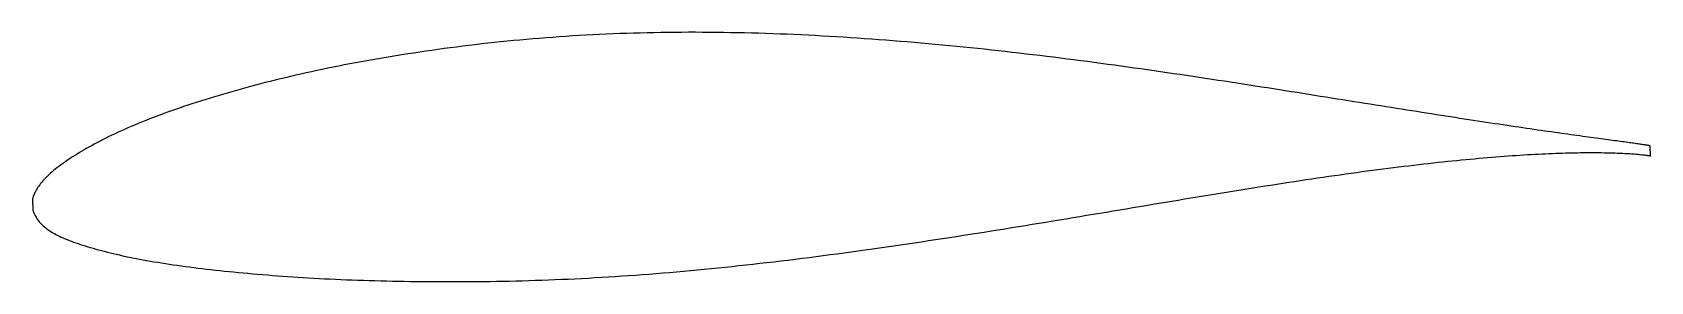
# Model space of a CAD drawing. Header units: metres. Extents: x -18.8 to 38.2, y -3.3 to 5.5.
import ezdxf

# ---------------------------------------------------------------- set-up
doc = ezdxf.new("R2010")
doc.units = ezdxf.units.M

msp = doc.modelspace()

# ---------------------------------------------------------------- linework, layer by layer
msp.add_lwpolyline([(38.157, 1.513), (38.155, 1.514), (38.152, 1.515), (38.147, 1.516), (38.139, 1.518), (38.129, 1.52), (38.117, 1.522), (38.103, 1.525), (38.087, 1.528), (38.068, 1.531), (38.047, 1.535), (38.024, 1.538), (37.999, 1.543), (37.972, 1.547), (37.943, 1.552), (37.911, 1.556), (37.877, 1.562), (37.841, 1.567), (37.803, 1.573), (37.763, 1.578), (37.721, 1.585), (37.676, 1.591), (37.63, 1.598), (37.581, 1.604), (37.53, 1.612), (37.477, 1.619), (37.422, 1.627), (37.364, 1.634), (37.305, 1.643), (37.243, 1.651), (37.18, 1.66), (37.114, 1.669), (37.046, 1.678), (36.976, 1.687), (36.904, 1.697), (36.83, 1.707), (36.753, 1.717), (36.675, 1.728), (36.595, 1.739), (36.512, 1.75), (36.428, 1.761), (36.341, 1.773), (36.253, 1.785), (36.162, 1.798), (36.069, 1.81), (35.975, 1.823), (35.878, 1.836), (35.779, 1.85), (35.678, 1.864), (35.576, 1.878), (35.471, 1.892), (35.364, 1.907), (35.256, 1.922), (35.145, 1.938), (35.032, 1.954), (34.918, 1.97), (34.801, 1.986), (34.683, 2.003), (34.563, 2.02), (34.44, 2.037), (34.316, 2.055), (34.19, 2.073), (34.062, 2.092), (33.933, 2.111), (33.801, 2.13), (33.667, 2.149), (33.532, 2.169), (33.395, 2.19), (33.256, 2.21), (33.115, 2.231), (32.972, 2.252), (32.828, 2.274), (32.682, 2.296), (32.534, 2.318), (32.384, 2.341), (32.233, 2.364), (32.079, 2.387), (31.925, 2.411), (31.768, 2.435), (31.61, 2.459), (31.45, 2.484), (31.288, 2.509), (31.124, 2.534), (30.959, 2.56), (30.793, 2.586), (30.625, 2.612), (30.455, 2.639), (30.283, 2.666), (30.11, 2.693), (29.935, 2.72), (29.759, 2.748), (29.581, 2.776), (29.402, 2.804), (29.221, 2.833), (29.039, 2.862), (28.855, 2.891), (28.67, 2.92), (28.483, 2.95), (28.295, 2.98), (28.105, 3.01), (27.914, 3.041), (27.722, 3.071), (27.528, 3.102), (27.333, 3.133), (27.136, 3.165), (26.938, 3.196), (26.739, 3.228), (26.539, 3.26), (26.337, 3.293), (26.134, 3.325), (25.929, 3.357), (25.723, 3.39), (25.517, 3.423), (25.308, 3.456), (25.099, 3.489), (24.889, 3.522), (24.677, 3.555), (24.464, 3.589), (24.25, 3.622), (24.035, 3.656), (23.819, 3.689), (23.602, 3.723), (23.383, 3.756), (23.164, 3.79), (22.943, 3.824), (22.722, 3.857), (22.499, 3.891), (22.276, 3.925), (22.052, 3.958), (21.826, 3.992), (21.6, 4.025), (21.373, 4.059), (21.145, 4.092), (20.916, 4.125), (20.686, 4.159), (20.455, 4.192), (20.224, 4.225), (19.991, 4.257), (19.758, 4.29), (19.524, 4.322), (19.29, 4.355), (19.054, 4.387), (18.818, 4.419), (18.581, 4.45), (18.344, 4.482), (18.106, 4.513), (17.867, 4.544), (17.627, 4.575), (17.387, 4.605), (17.147, 4.635), (16.906, 4.665), (16.664, 4.694), (16.422, 4.723), (16.179, 4.752), (15.936, 4.78), (15.692, 4.808), (15.448, 4.836), (15.203, 4.863), (14.958, 4.89), (14.713, 4.917), (14.467, 4.942), (14.221, 4.968), (13.974, 4.993), (13.727, 5.018), (13.48, 5.042), (13.233, 5.065), (12.985, 5.089), (12.737, 5.111), (12.489, 5.133), (12.24, 5.155), (11.992, 5.176), (11.743, 5.197), (11.494, 5.217), (11.245, 5.237), (10.996, 5.256), (10.747, 5.274), (10.497, 5.292), (10.248, 5.309), (9.999, 5.325), (9.749, 5.342), (9.5, 5.357), (9.25, 5.371), (9.001, 5.385), (8.752, 5.399), (8.503, 5.412), (8.254, 5.424), (8.005, 5.435), (7.756, 5.446), (7.507, 5.456), (7.259, 5.465), (7.01, 5.473), (6.762, 5.481), (6.514, 5.488), (6.267, 5.494), (6.019, 5.499), (5.772, 5.504), (5.526, 5.508), (5.279, 5.511), (5.033, 5.514), (4.788, 5.515), (4.542, 5.516), (4.297, 5.516), (4.053, 5.515), (3.809, 5.513), (3.565, 5.511), (3.322, 5.507), (3.08, 5.503), (2.838, 5.498), (2.596, 5.492), (2.355, 5.485), (2.115, 5.478), (1.875, 5.469), (1.636, 5.46), (1.397, 5.45), (1.159, 5.439), (0.922, 5.427), (0.686, 5.415), (0.45, 5.401), (0.215, 5.387), (-0.02, 5.372), (-0.253, 5.356), (-0.486, 5.339), (-0.718, 5.322), (-0.949, 5.304), (-1.18, 5.285), (-1.41, 5.265), (-1.638, 5.244), (-1.866, 5.223), (-2.093, 5.2), (-2.319, 5.177), (-2.544, 5.154), (-2.768, 5.13), (-2.992, 5.105), (-3.214, 5.079), (-3.435, 5.053), (-3.655, 5.026), (-3.875, 4.998), (-4.093, 4.97), (-4.31, 4.941), (-4.526, 4.911), (-4.741, 4.881), (-4.955, 4.85), (-5.167, 4.819), (-5.379, 4.787), (-5.59, 4.755), (-5.799, 4.722), (-6.007, 4.689), (-6.214, 4.655), (-6.419, 4.62), (-6.624, 4.585), (-6.827, 4.55), (-7.029, 4.514), (-7.229, 4.478), (-7.429, 4.44), (-7.627, 4.403), (-7.824, 4.365), (-8.019, 4.326), (-8.213, 4.287), (-8.405, 4.248), (-8.597, 4.208), (-8.787, 4.168), (-8.975, 4.127), (-9.162, 4.086), (-9.348, 4.044), (-9.532, 4.002), (-9.714, 3.96), (-9.896, 3.917), (-10.075, 3.874), (-10.253, 3.83), (-10.43, 3.786), (-10.605, 3.742), (-10.779, 3.697), (-10.951, 3.652), (-11.121, 3.607), (-11.29, 3.562), (-11.457, 3.516), (-11.623, 3.47), (-11.787, 3.423), (-11.949, 3.377), (-12.11, 3.33), (-12.269, 3.282), (-12.426, 3.235), (-12.582, 3.187), (-12.736, 3.14), (-12.889, 3.092), (-13.039, 3.043), (-13.188, 2.995), (-13.335, 2.946), (-13.48, 2.897), (-13.624, 2.848), (-13.766, 2.799), (-13.906, 2.749), (-14.044, 2.7), (-14.181, 2.65), (-14.315, 2.6), (-14.448, 2.55), (-14.579, 2.5), (-14.708, 2.45), (-14.835, 2.399), (-14.961, 2.349), (-15.084, 2.298), (-15.206, 2.248), (-15.326, 2.197), (-15.443, 2.146), (-15.559, 2.095), (-15.673, 2.044), (-15.785, 1.993), (-15.896, 1.942), (-16.004, 1.89), (-16.11, 1.839), (-16.214, 1.788), (-16.317, 1.736), (-16.417, 1.685), (-16.515, 1.634), (-16.612, 1.582), (-16.706, 1.531), (-16.798, 1.48), (-16.889, 1.429), (-16.977, 1.378), (-17.063, 1.327), (-17.148, 1.277), (-17.23, 1.226), (-17.31, 1.176), (-17.388, 1.127), (-17.464, 1.077), (-17.538, 1.028), (-17.61, 0.979), (-17.68, 0.93), (-17.748, 0.882), (-17.814, 0.834), (-17.878, 0.786), (-17.939, 0.739), (-17.999, 0.692), (-18.056, 0.645), (-18.112, 0.598), (-18.165, 0.551), (-18.216, 0.505), (-18.265, 0.459), (-18.312, 0.413), (-18.357, 0.367), (-18.399, 0.322), (-18.44, 0.277), (-18.478, 0.232), (-18.514, 0.187), (-18.548, 0.143), (-18.58, 0.099), (-18.61, 0.056), (-18.638, 0.013), (-18.663, -0.029), (-18.687, -0.071), (-18.708, -0.112), (-18.727, -0.151), (-18.744, -0.19), (-18.759, -0.227), (-18.772, -0.262), (-18.783, -0.295), (-18.792, -0.324), (-18.798, -0.349), (-18.803, -0.369), (-18.806, -0.381), (-18.794, -0.745), (-18.792, -0.748), (-18.789, -0.757), (-18.783, -0.771), (-18.774, -0.791), (-18.764, -0.819), (-18.751, -0.852), (-18.735, -0.887), (-18.717, -0.925), (-18.698, -0.964), (-18.676, -1.003), (-18.651, -1.042), (-18.625, -1.081), (-18.597, -1.12), (-18.566, -1.158), (-18.533, -1.196), (-18.498, -1.234), (-18.461, -1.271), (-18.422, -1.307), (-18.381, -1.343), (-18.337, -1.378), (-18.292, -1.413), (-18.244, -1.447), (-18.194, -1.481), (-18.142, -1.514), (-18.088, -1.546), (-18.032, -1.579), (-17.974, -1.61), (-17.914, -1.641), (-17.851, -1.672), (-17.787, -1.702), (-17.72, -1.732), (-17.652, -1.761), (-17.581, -1.79), (-17.508, -1.819), (-17.433, -1.848), (-17.357, -1.876), (-17.278, -1.904), (-17.197, -1.932), (-17.114, -1.96), (-17.028, -1.987), (-16.941, -2.015), (-16.852, -2.042), (-16.761, -2.07), (-16.668, -2.097), (-16.573, -2.124), (-16.475, -2.15), (-16.376, -2.177), (-16.275, -2.203), (-16.172, -2.23), (-16.067, -2.256), (-15.96, -2.282), (-15.85, -2.307), (-15.739, -2.332), (-15.627, -2.357), (-15.512, -2.382), (-15.395, -2.406), (-15.276, -2.43), (-15.156, -2.454), (-15.033, -2.477), (-14.909, -2.501), (-14.783, -2.523), (-14.655, -2.546), (-14.525, -2.568), (-14.393, -2.59), (-14.259, -2.611), (-14.124, -2.632), (-13.987, -2.653), (-13.848, -2.674), (-13.707, -2.694), (-13.564, -2.715), (-13.42, -2.734), (-13.274, -2.754), (-13.126, -2.773), (-12.977, -2.792), (-12.825, -2.81), (-12.672, -2.828), (-12.518, -2.846), (-12.361, -2.864), (-12.203, -2.881), (-12.043, -2.898), (-11.882, -2.915), (-11.719, -2.931), (-11.554, -2.947), (-11.388, -2.963), (-11.22, -2.978), (-11.051, -2.993), (-10.88, -3.008), (-10.707, -3.022), (-10.533, -3.036), (-10.357, -3.05), (-10.18, -3.064), (-10.001, -3.077), (-9.821, -3.089), (-9.639, -3.101), (-9.456, -3.113), (-9.271, -3.125), (-9.085, -3.136), (-8.898, -3.146), (-8.709, -3.157), (-8.519, -3.167), (-8.327, -3.176), (-8.134, -3.185), (-7.94, -3.194), (-7.744, -3.202), (-7.547, -3.21), (-7.348, -3.217), (-7.149, -3.224), (-6.948, -3.23), (-6.746, -3.236), (-6.542, -3.242), (-6.338, -3.247), (-6.132, -3.252), (-5.925, -3.256), (-5.716, -3.259), (-5.507, -3.263), (-5.297, -3.266), (-5.085, -3.268), (-4.872, -3.27), (-4.658, -3.271), (-4.443, -3.272), (-4.227, -3.272), (-4.01, -3.272), (-3.792, -3.272), (-3.573, -3.271), (-3.352, -3.269), (-3.131, -3.267), (-2.909, -3.265), (-2.686, -3.262), (-2.462, -3.258), (-2.237, -3.254), (-2.011, -3.249), (-1.785, -3.243), (-1.557, -3.238), (-1.329, -3.231), (-1.099, -3.224), (-0.869, -3.216), (-0.639, -3.208), (-0.407, -3.199), (-0.175, -3.189), (0.059, -3.179), (0.292, -3.168), (0.527, -3.156), (0.762, -3.143), (0.998, -3.131), (1.234, -3.117), (1.472, -3.103), (1.709, -3.088), (1.948, -3.072), (2.187, -3.056), (2.426, -3.039), (2.666, -3.021), (2.907, -3.003), (3.148, -2.984), (3.389, -2.964), (3.631, -2.944), (3.873, -2.923), (4.116, -2.902), (4.36, -2.88), (4.603, -2.857), (4.847, -2.834), (5.092, -2.81), (5.336, -2.785), (5.581, -2.76), (5.827, -2.734), (6.072, -2.708), (6.318, -2.681), (6.564, -2.654), (6.811, -2.626), (7.057, -2.597), (7.304, -2.568), (7.551, -2.539), (7.798, -2.509), (8.045, -2.479), (8.293, -2.448), (8.54, -2.417), (8.787, -2.385), (9.035, -2.353), (9.283, -2.32), (9.53, -2.287), (9.778, -2.254), (10.025, -2.22), (10.273, -2.186), (10.521, -2.151), (10.768, -2.116), (11.015, -2.081), (11.263, -2.046), (11.51, -2.01), (11.757, -1.974), (12.004, -1.937), (12.25, -1.901), (12.497, -1.864), (12.743, -1.827), (12.989, -1.79), (13.235, -1.752), (13.48, -1.714), (13.725, -1.677), (13.97, -1.638), (14.215, -1.6), (14.459, -1.562), (14.703, -1.523), (14.946, -1.484), (15.19, -1.446), (15.432, -1.407), (15.674, -1.367), (15.916, -1.328), (16.157, -1.289), (16.398, -1.25), (16.638, -1.211), (16.878, -1.171), (17.117, -1.132), (17.356, -1.092), (17.594, -1.053), (17.832, -1.013), (18.068, -0.974), (18.305, -0.934), (18.54, -0.895), (18.775, -0.856), (19.009, -0.817), (19.243, -0.778), (19.476, -0.738), (19.708, -0.7), (19.939, -0.661), (20.17, -0.622), (20.399, -0.584), (20.628, -0.546), (20.856, -0.507), (21.084, -0.47), (21.31, -0.432), (21.535, -0.395), (21.76, -0.357), (21.984, -0.32), (22.207, -0.284), (22.428, -0.247), (22.649, -0.211), (22.869, -0.175), (23.088, -0.139), (23.306, -0.104), (23.523, -0.069), (23.739, -0.034), (23.954, 0), (24.167, 0.034), (24.38, 0.068), (24.592, 0.102), (24.802, 0.134), (25.011, 0.167), (25.219, 0.199), (25.426, 0.231), (25.632, 0.263), (25.837, 0.294), (26.04, 0.324), (26.242, 0.354), (26.443, 0.384), (26.643, 0.413), (26.841, 0.442), (27.038, 0.471), (27.234, 0.498), (27.428, 0.526), (27.621, 0.553), (27.813, 0.579), (28.003, 0.605), (28.192, 0.631), (28.38, 0.656), (28.566, 0.68), (28.751, 0.704), (28.934, 0.728), (29.116, 0.751), (29.297, 0.773), (29.476, 0.795), (29.653, 0.816), (29.829, 0.837), (30.003, 0.858), (30.176, 0.878), (30.348, 0.897), (30.518, 0.916), (30.686, 0.935), (30.852, 0.952), (31.018, 0.97), (31.181, 0.987), (31.343, 1.003), (31.503, 1.019), (31.662, 1.034), (31.819, 1.049), (31.974, 1.063), (32.127, 1.077), (32.279, 1.091), (32.429, 1.103), (32.578, 1.116), (32.724, 1.128), (32.869, 1.139), (33.013, 1.15), (33.154, 1.16), (33.294, 1.17), (33.432, 1.18), (33.568, 1.189), (33.702, 1.197), (33.835, 1.205), (33.965, 1.213), (34.094, 1.22), (34.221, 1.226), (34.346, 1.232), (34.47, 1.238), (34.591, 1.244), (34.711, 1.249), (34.828, 1.253), (34.944, 1.257), (35.058, 1.261), (35.17, 1.264), (35.28, 1.267), (35.388, 1.27), (35.494, 1.272), (35.598, 1.273), (35.7, 1.275), (35.8, 1.276), (35.898, 1.277), (35.994, 1.277), (36.089, 1.277), (36.181, 1.277), (36.271, 1.277), (36.359, 1.276), (36.445, 1.275), (36.53, 1.274), (36.612, 1.273), (36.692, 1.271), (36.77, 1.269), (36.846, 1.267), (36.92, 1.264), (36.991, 1.262), (37.061, 1.259), (37.129, 1.256), (37.194, 1.253), (37.258, 1.25), (37.319, 1.247), (37.378, 1.243), (37.436, 1.24), (37.491, 1.236), (37.544, 1.232), (37.594, 1.228), (37.643, 1.224), (37.69, 1.22), (37.734, 1.216), (37.776, 1.212), (37.817, 1.208), (37.855, 1.204), (37.89, 1.2), (37.924, 1.196), (37.956, 1.193), (37.985, 1.189), (38.012, 1.185), (38.037, 1.182), (38.06, 1.178), (38.081, 1.175), (38.1, 1.172), (38.116, 1.169), (38.13, 1.166), (38.142, 1.164), (38.152, 1.162), (38.16, 1.16), (38.165, 1.159), (38.168, 1.158), (38.17, 1.157)], close=True)

doc.saveas('drawing.dxf')
